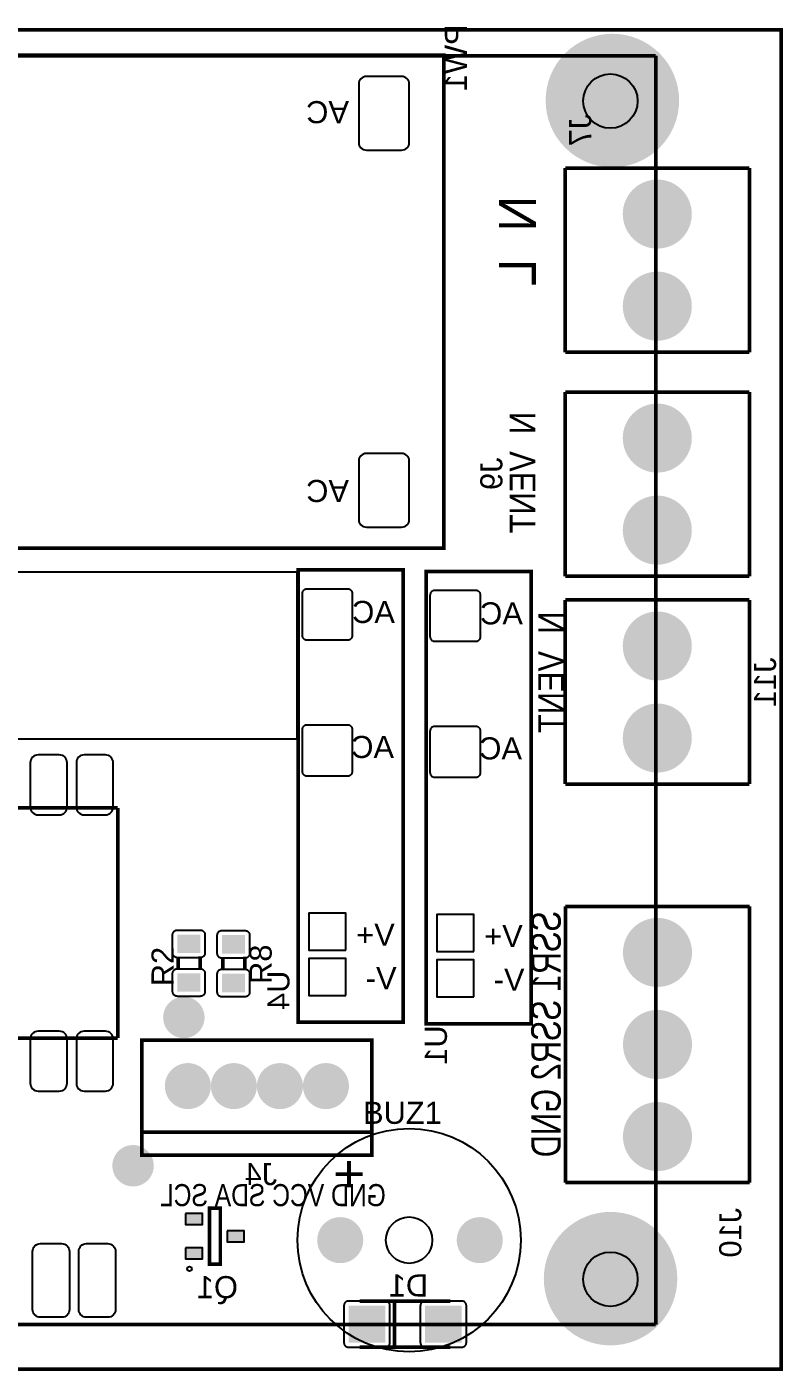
# Model space of a CAD drawing. Header units: inches. Extents: x -2.35 to 2.38, y -1.46 to 1.48.
# Drawn here: x 0.736 to 2.379, y -1.445 to 1.475 of the extents above; entities that cross this region are included whole.
import ezdxf

# ---------------------------------------------------------------- set-up
doc = ezdxf.new("R2010")
doc.units = ezdxf.units.IN
doc.layers.get('0').update_dxf_attribs({"linetype": 'CONTINUOUS'})

# ---------------------------------------------------------------- blocks, each defined once
blk = doc.blocks.new('RPAD')
blk.add_trace([(-0.5, -0.5), (-0.5, 0.5), (0.5, -0.5), (0.5, 0.5)])
blk = doc.blocks.new('EPAD')
at = {"const_width": 0.5}
blk.add_lwpolyline([(-0.25, 0, 1), (0.25, 0, 1)], format="xyb", close=True, dxfattribs=at)

msp = doc.modelspace()

# ---------------------------------------------------------------- linework, layer by layer
for points, const_width in [([(-2.350496, -1.440669), (2.374685, -1.440669), (2.374685, 1.46878), (-2.350496, 1.46878), (-2.350496, -1.440669)], 0.008), ([(-2.350496, -1.440669), (2.374685, -1.440669), (2.374685, 1.46878), (-2.350496, 1.46878), (-2.350496, -1.440669)], 0.008), ([(-2.350496, -1.440669), (2.374685, -1.440669), (2.374685, 1.46878), (-2.350496, 1.46878), (-2.350496, -1.440669)], 0.008), ([(2.101937, 1.412472), (-1.55948, 1.412472)], 0.008), ([(2.101937, 1.412472), (-1.55948, 1.412472)], 0.008), ([(2.101937, 1.412472), (-1.55948, 1.412472)], 0.008), ([(-0.421362, 0.342677), (1.64163, 0.342677), (1.64163, 1.413543), (-0.421362, 1.413543), (-0.421362, 0.342677)], 0.008), ([(-0.421362, 0.342677), (1.64163, 0.342677), (1.64163, 1.413543), (-0.421362, 1.413543), (-0.421362, 0.342677)], 0.008), ([(-0.421362, 0.342677), (1.64163, 0.342677), (1.64163, 1.413543), (-0.421362, 1.413543), (-0.421362, 0.342677)], 0.008), ([(2.101937, -1.343433), (2.101937, 1.412472)], 0.008), ([(2.101937, -1.343433), (2.101937, 1.412472)], 0.008), ([(2.101937, -1.343433), (2.101937, 1.412472)], 0.008), ([(2.305378, 1.168575), (1.905378, 1.168575)], 0.008), ([(1.905378, 0.768575), (1.905378, 1.168575)], 0.008), ([(2.305378, 1.168575), (1.905378, 1.168575)], 0.008), ([(1.905378, 0.768575), (1.905378, 1.168575)], 0.008), ([(2.305378, 1.168575), (1.905378, 1.168575)], 0.008), ([(1.905378, 0.768575), (1.905378, 1.168575)], 0.008), ([(2.305378, 0.768575), (2.305378, 1.168575)], 0.008), ([(2.305378, 0.768575), (2.305378, 1.168575)], 0.008), ([(2.305378, 0.768575), (2.305378, 1.168575)], 0.008), ([(2.305378, 0.768575), (1.905378, 0.768575)], 0.008), ([(2.305378, 0.768575), (1.905378, 0.768575)], 0.008), ([(2.305378, 0.768575), (1.905378, 0.768575)], 0.008), ([(2.305378, 0.682), (1.905378, 0.682)], 0.008), ([(1.905378, 0.282), (1.905378, 0.682)], 0.008), ([(2.305378, 0.682), (1.905378, 0.682)], 0.008), ([(1.905378, 0.282), (1.905378, 0.682)], 0.008), ([(2.305378, 0.682), (1.905378, 0.682)], 0.008), ([(1.905378, 0.282), (1.905378, 0.682)], 0.008), ([(2.305378, 0.282), (2.305378, 0.682)], 0.008), ([(2.305378, 0.282), (2.305378, 0.682)], 0.008), ([(2.305378, 0.282), (2.305378, 0.682)], 0.008), ([(1.324984, -0.687031), (1.55333, -0.687031), (1.55333, 0.295535), (1.324984, 0.295535), (1.324984, -0.687031)], 0.008), ([(1.324984, -0.687031), (1.55333, -0.687031), (1.55333, 0.295535), (1.324984, 0.295535), (1.324984, -0.687031)], 0.008), ([(1.324984, -0.687031), (1.55333, -0.687031), (1.55333, 0.295535), (1.324984, 0.295535), (1.324984, -0.687031)], 0.008), ([(1.602984, -0.690031), (1.83133, -0.690031), (1.83133, 0.292535), (1.602984, 0.292535), (1.602984, -0.690031)], 0.008), ([(1.602984, -0.690031), (1.83133, -0.690031), (1.83133, 0.292535), (1.602984, 0.292535), (1.602984, -0.690031)], 0.008), ([(1.602984, -0.690031), (1.83133, -0.690031), (1.83133, 0.292535), (1.602984, 0.292535), (1.602984, -0.690031)], 0.008), ([(2.305378, 0.282), (1.905378, 0.282)], 0.008), ([(2.305378, 0.282), (1.905378, 0.282)], 0.008), ([(2.305378, 0.282), (1.905378, 0.282)], 0.008), ([(2.305378, 0.230394), (1.905378, 0.230394)], 0.008), ([(1.905378, -0.169606), (1.905378, 0.230394)], 0.008), ([(2.305378, 0.230394), (1.905378, 0.230394)], 0.008), ([(1.905378, -0.169606), (1.905378, 0.230394)], 0.008), ([(2.305378, 0.230394), (1.905378, 0.230394)], 0.008), ([(1.905378, -0.169606), (1.905378, 0.230394)], 0.008), ([(2.305378, -0.169606), (2.305378, 0.230394)], 0.008), ([(2.305378, -0.169606), (2.305378, 0.230394)], 0.008), ([(2.305378, -0.169606), (2.305378, 0.230394)], 0.008), ([(2.305378, -0.169606), (1.905378, -0.169606)], 0.008), ([(2.305378, -0.169606), (1.905378, -0.169606)], 0.008), ([(2.305378, -0.169606), (1.905378, -0.169606)], 0.008), ([(-1.066638, -0.221378), (0.933362, -0.221378)], 0.008), ([(-1.066638, -0.221378), (0.933362, -0.221378)], 0.008), ([(-1.066638, -0.221378), (0.933362, -0.221378)], 0.008), ([(0.933362, -0.721378), (0.933362, -0.221378)], 0.008), ([(0.933362, -0.721378), (0.933362, -0.221378)], 0.008), ([(0.933362, -0.721378), (0.933362, -0.221378)], 0.008), ([(1.905802, -0.435183), (2.305802, -0.435183)], 0.008), ([(1.905802, -1.035183), (1.905802, -0.435183)], 0.008), ([(1.905802, -0.435183), (2.305802, -0.435183)], 0.008), ([(1.905802, -1.035183), (1.905802, -0.435183)], 0.008), ([(1.905802, -0.435183), (2.305802, -0.435183)], 0.008), ([(1.905802, -1.035183), (1.905802, -0.435183)], 0.008), ([(2.305802, -0.435183), (2.305802, -1.035183)], 0.008), ([(2.305802, -0.435183), (2.305802, -1.035183)], 0.008), ([(2.305802, -0.435183), (2.305802, -1.035183)], 0.008), ([(1.06459, -0.571606), (1.06459, -0.544606)], 0.008), ([(1.06459, -0.571606), (1.06459, -0.544606)], 0.008), ([(1.06459, -0.571606), (1.06459, -0.544606)], 0.008), ([(1.11259, -0.571606), (1.11259, -0.543606)], 0.008), ([(1.11259, -0.571606), (1.11259, -0.543606)], 0.008), ([(1.11259, -0.571606), (1.11259, -0.543606)], 0.008), ([(1.16159, -0.572606), (1.16159, -0.545606)], 0.008), ([(1.16159, -0.572606), (1.16159, -0.545606)], 0.008), ([(1.16159, -0.572606), (1.16159, -0.545606)], 0.008), ([(1.20959, -0.572606), (1.20959, -0.544606)], 0.008), ([(1.20959, -0.572606), (1.20959, -0.544606)], 0.008), ([(1.20959, -0.572606), (1.20959, -0.544606)], 0.008), ([(-1.066638, -0.721378), (0.933362, -0.721378)], 0.008), ([(-1.066638, -0.721378), (0.933362, -0.721378)], 0.008), ([(-1.066638, -0.721378), (0.933362, -0.721378)], 0.008), ([(0.98559, -0.975606), (1.48559, -0.975606), (1.48559, -0.725606), (0.98559, -0.725606), (0.98559, -0.975606)], 0.008), ([(0.98559, -0.975606), (1.48559, -0.975606), (1.48559, -0.725606), (0.98559, -0.725606), (0.98559, -0.975606)], 0.008), ([(0.98559, -0.975606), (1.48559, -0.975606), (1.48559, -0.725606), (0.98559, -0.725606), (0.98559, -0.975606)], 0.008), ([(0.98559, -0.925606), (1.48559, -0.925606)], 0.008), ([(0.98559, -0.925606), (1.48559, -0.925606)], 0.008), ([(0.98559, -0.925606), (1.48559, -0.925606)], 0.008), ([(1.905802, -1.035183), (2.305802, -1.035183)], 0.008), ([(1.905802, -1.035183), (2.305802, -1.035183)], 0.008), ([(1.905802, -1.035183), (2.305802, -1.035183)], 0.008), ([(1.132504, -1.090583), (1.156126, -1.090583), (1.156126, -1.21263), (1.132504, -1.21263), (1.132504, -1.090583)], 0.007874), ([(1.132504, -1.090583), (1.156126, -1.090583), (1.156126, -1.21263), (1.132504, -1.21263), (1.132504, -1.090583)], 0.007874), ([(1.132504, -1.090583), (1.156126, -1.090583), (1.156126, -1.21263), (1.132504, -1.21263), (1.132504, -1.090583)], 0.007874), ([(1.65559, -1.292606), (1.45859, -1.292606)], 0.008), ([(1.65559, -1.292606), (1.45859, -1.292606)], 0.008), ([(1.65559, -1.292606), (1.45859, -1.292606)], 0.008), ([(1.53459, -1.292606), (1.53459, -1.392606)], 0.008), ([(1.53459, -1.292606), (1.53459, -1.392606)], 0.008), ([(1.53459, -1.292606), (1.53459, -1.392606)], 0.008), ([(-1.050929, -1.343433), (2.101937, -1.343433)], 0.008), ([(-1.050929, -1.343433), (2.101937, -1.343433)], 0.008), ([(-1.050929, -1.343433), (2.101937, -1.343433)], 0.008), ([(1.45859, -1.392606), (1.65559, -1.392606)], 0.008), ([(1.45859, -1.392606), (1.65559, -1.392606)], 0.008), ([(1.45859, -1.392606), (1.65559, -1.392606)], 0.008)]:
    msp.add_lwpolyline(points, dxfattribs=dict(const_width=const_width))
for points in [[(1.473709, 1.207559), (1.549709, 1.207559), (1.553185, 1.207897), (1.556399, 1.20887), (1.55929, 1.210417), (1.561794, 1.212473), (1.563851, 1.214978), (1.565397, 1.217869), (1.56637, 1.221083), (1.566709, 1.224559), (1.566709, 1.350559), (1.56637, 1.354035), (1.565397, 1.357249), (1.563851, 1.36014), (1.561794, 1.362645), (1.55929, 1.364702), (1.556399, 1.366248), (1.553185, 1.367221), (1.549709, 1.367559), (1.473709, 1.367559), (1.470233, 1.367221), (1.467019, 1.366248), (1.464128, 1.364702), (1.461623, 1.362645), (1.459566, 1.36014), (1.45802, 1.357249), (1.457047, 1.354035), (1.456709, 1.350559), (1.456709, 1.224559), (1.457047, 1.221083), (1.45802, 1.217869), (1.459566, 1.214978), (1.461623, 1.212473), (1.464128, 1.210417), (1.467019, 1.20887), (1.470233, 1.207897), (1.473709, 1.207559)], [(1.473709, 0.388661), (1.549709, 0.388661), (1.553185, 0.389), (1.556399, 0.389973), (1.55929, 0.391519), (1.561794, 0.393576), (1.563851, 0.39608), (1.565397, 0.398971), (1.56637, 0.402185), (1.566709, 0.405661), (1.566709, 0.531661), (1.56637, 0.535137), (1.565397, 0.538352), (1.563851, 0.541243), (1.561794, 0.543747), (1.55929, 0.545804), (1.556399, 0.54735), (1.553185, 0.548323), (1.549709, 0.548661), (1.473709, 0.548661), (1.470233, 0.548323), (1.467019, 0.54735), (1.464128, 0.545804), (1.461623, 0.543747), (1.459566, 0.541243), (1.45802, 0.538352), (1.457047, 0.535137), (1.456709, 0.531661), (1.456709, 0.405661), (1.457047, 0.402185), (1.45802, 0.398971), (1.459566, 0.39608), (1.461623, 0.393576), (1.464128, 0.391519), (1.467019, 0.389973), (1.470233, 0.389), (1.473709, 0.388661)], [(1.44359, 0.153795), (1.44359, 0.243795), (1.44354, 0.244835), (1.443391, 0.24584), (1.443149, 0.246807), (1.442819, 0.247731), (1.442404, 0.248607), (1.441909, 0.249431), (1.44134, 0.250199), (1.4407, 0.250905), (1.439993, 0.251545), (1.439226, 0.252114), (1.438402, 0.252609), (1.437526, 0.253024), (1.436602, 0.253354), (1.435635, 0.253596), (1.43463, 0.253745), (1.43359, 0.253795), (1.34359, 0.253795), (1.342551, 0.253745), (1.341546, 0.253596), (1.340579, 0.253354), (1.339655, 0.253024), (1.338778, 0.252609), (1.337954, 0.252114), (1.337187, 0.251545), (1.336481, 0.250905), (1.335841, 0.250199), (1.335271, 0.249431), (1.334776, 0.248607), (1.334362, 0.247731), (1.334031, 0.246807), (1.333789, 0.24584), (1.333641, 0.244835), (1.33359, 0.243795), (1.33359, 0.153795), (1.333641, 0.152756), (1.333789, 0.151751), (1.334031, 0.150784), (1.334362, 0.14986), (1.334776, 0.148983), (1.335271, 0.148159), (1.335841, 0.147392), (1.336481, 0.146686), (1.337187, 0.146046), (1.337954, 0.145476), (1.338778, 0.144982), (1.339655, 0.144567), (1.340579, 0.144236), (1.341546, 0.143994), (1.342551, 0.143846), (1.34359, 0.143795), (1.43359, 0.143795), (1.43463, 0.143846), (1.435635, 0.143994), (1.436602, 0.144236), (1.437526, 0.144567), (1.438402, 0.144982), (1.439226, 0.145476), (1.439993, 0.146046), (1.4407, 0.146686), (1.44134, 0.147392), (1.441909, 0.148159), (1.442404, 0.148983), (1.442819, 0.14986), (1.443149, 0.150784), (1.443391, 0.151751), (1.44354, 0.152756), (1.44359, 0.153795)], [(1.72159, 0.150795), (1.72159, 0.240795), (1.72154, 0.241835), (1.721391, 0.24284), (1.721149, 0.243807), (1.720819, 0.244731), (1.720404, 0.245607), (1.719909, 0.246431), (1.71934, 0.247199), (1.7187, 0.247905), (1.717993, 0.248545), (1.717226, 0.249114), (1.716402, 0.249609), (1.715526, 0.250024), (1.714602, 0.250354), (1.713635, 0.250596), (1.71263, 0.250745), (1.71159, 0.250795), (1.62159, 0.250795), (1.620551, 0.250745), (1.619546, 0.250596), (1.618579, 0.250354), (1.617655, 0.250024), (1.616778, 0.249609), (1.615954, 0.249114), (1.615187, 0.248545), (1.614481, 0.247905), (1.613841, 0.247199), (1.613271, 0.246431), (1.612776, 0.245607), (1.612362, 0.244731), (1.612031, 0.243807), (1.611789, 0.24284), (1.611641, 0.241835), (1.61159, 0.240795), (1.61159, 0.150795), (1.611641, 0.149756), (1.611789, 0.148751), (1.612031, 0.147784), (1.612362, 0.14686), (1.612776, 0.145983), (1.613271, 0.145159), (1.613841, 0.144392), (1.614481, 0.143686), (1.615187, 0.143046), (1.615954, 0.142476), (1.616778, 0.141982), (1.617655, 0.141567), (1.618579, 0.141236), (1.619546, 0.140994), (1.620551, 0.140846), (1.62159, 0.140795), (1.71159, 0.140795), (1.71263, 0.140846), (1.713635, 0.140994), (1.714602, 0.141236), (1.715526, 0.141567), (1.716402, 0.141982), (1.717226, 0.142476), (1.717993, 0.143046), (1.7187, 0.143686), (1.71934, 0.144392), (1.719909, 0.145159), (1.720404, 0.145983), (1.720819, 0.14686), (1.721149, 0.147784), (1.721391, 0.148751), (1.72154, 0.149756), (1.72159, 0.150795)], [(1.44359, -0.14148), (1.44359, -0.05148), (1.44354, -0.050441), (1.443391, -0.049436), (1.443149, -0.048469), (1.442819, -0.047545), (1.442404, -0.046669), (1.441909, -0.045844), (1.44134, -0.045077), (1.4407, -0.044371), (1.439993, -0.043731), (1.439226, -0.043161), (1.438402, -0.042667), (1.437526, -0.042252), (1.436602, -0.041921), (1.435635, -0.041679), (1.43463, -0.041531), (1.43359, -0.04148), (1.34359, -0.04148), (1.342551, -0.041531), (1.341546, -0.041679), (1.340579, -0.041921), (1.339655, -0.042252), (1.338778, -0.042667), (1.337954, -0.043161), (1.337187, -0.043731), (1.336481, -0.044371), (1.335841, -0.045077), (1.335271, -0.045844), (1.334776, -0.046669), (1.334362, -0.047545), (1.334031, -0.048469), (1.333789, -0.049436), (1.333641, -0.050441), (1.33359, -0.05148), (1.33359, -0.14148), (1.333641, -0.14252), (1.333789, -0.143525), (1.334031, -0.144492), (1.334362, -0.145416), (1.334776, -0.146292), (1.335271, -0.147116), (1.335841, -0.147884), (1.336481, -0.14859), (1.337187, -0.14923), (1.337954, -0.149799), (1.338778, -0.150294), (1.339655, -0.150709), (1.340579, -0.151039), (1.341546, -0.151281), (1.342551, -0.15143), (1.34359, -0.15148), (1.43359, -0.15148), (1.43463, -0.15143), (1.435635, -0.151281), (1.436602, -0.151039), (1.437526, -0.150709), (1.438402, -0.150294), (1.439226, -0.149799), (1.439993, -0.14923), (1.4407, -0.14859), (1.44134, -0.147884), (1.441909, -0.147116), (1.442404, -0.146292), (1.442819, -0.145416), (1.443149, -0.144492), (1.443391, -0.143525), (1.44354, -0.14252), (1.44359, -0.14148)], [(1.72159, -0.14448), (1.72159, -0.05448), (1.72154, -0.053441), (1.721391, -0.052436), (1.721149, -0.051469), (1.720819, -0.050545), (1.720404, -0.049669), (1.719909, -0.048844), (1.71934, -0.048077), (1.7187, -0.047371), (1.717993, -0.046731), (1.717226, -0.046161), (1.716402, -0.045667), (1.715526, -0.045252), (1.714602, -0.044921), (1.713635, -0.044679), (1.71263, -0.044531), (1.71159, -0.04448), (1.62159, -0.04448), (1.620551, -0.044531), (1.619546, -0.044679), (1.618579, -0.044921), (1.617655, -0.045252), (1.616778, -0.045667), (1.615954, -0.046161), (1.615187, -0.046731), (1.614481, -0.047371), (1.613841, -0.048077), (1.613271, -0.048844), (1.612776, -0.049669), (1.612362, -0.050545), (1.612031, -0.051469), (1.611789, -0.052436), (1.611641, -0.053441), (1.61159, -0.05448), (1.61159, -0.14448), (1.611641, -0.14552), (1.611789, -0.146525), (1.612031, -0.147492), (1.612362, -0.148416), (1.612776, -0.149292), (1.613271, -0.150116), (1.613841, -0.150884), (1.614481, -0.15159), (1.615187, -0.15223), (1.615954, -0.152799), (1.616778, -0.153294), (1.617655, -0.153709), (1.618579, -0.154039), (1.619546, -0.154281), (1.620551, -0.15443), (1.62159, -0.15448), (1.71159, -0.15448), (1.71263, -0.15443), (1.713635, -0.154281), (1.714602, -0.154039), (1.715526, -0.153709), (1.716402, -0.153294), (1.717226, -0.152799), (1.717993, -0.15223), (1.7187, -0.15159), (1.71934, -0.150884), (1.719909, -0.150116), (1.720404, -0.149292), (1.720819, -0.148416), (1.721149, -0.147492), (1.721391, -0.146525), (1.72154, -0.14552), (1.72159, -0.14448)], [(0.760362, -0.236378), (0.806362, -0.236378), (0.809838, -0.23604), (0.813052, -0.235067), (0.815943, -0.23352), (0.818448, -0.231464), (0.820505, -0.228959), (0.822051, -0.226068), (0.823024, -0.222854), (0.823362, -0.219378), (0.823362, -0.123378), (0.823024, -0.119902), (0.822051, -0.116688), (0.820505, -0.113797), (0.818448, -0.111292), (0.815943, -0.109235), (0.813052, -0.107689), (0.809838, -0.106716), (0.806362, -0.106378), (0.760362, -0.106378), (0.756886, -0.106716), (0.753672, -0.107689), (0.750781, -0.109235), (0.748276, -0.111292), (0.74622, -0.113797), (0.744674, -0.116688), (0.7437, -0.119902), (0.743362, -0.123378), (0.743362, -0.219378), (0.7437, -0.222854), (0.744674, -0.226068), (0.74622, -0.228959), (0.748276, -0.231464), (0.750781, -0.23352), (0.753672, -0.235067), (0.756886, -0.23604), (0.760362, -0.236378)], [(0.860362, -0.236378), (0.906362, -0.236378), (0.909838, -0.23604), (0.913052, -0.235067), (0.915943, -0.23352), (0.918448, -0.231464), (0.920505, -0.228959), (0.922051, -0.226068), (0.923024, -0.222854), (0.923362, -0.219378), (0.923362, -0.123378), (0.923024, -0.119902), (0.922051, -0.116688), (0.920505, -0.113797), (0.918448, -0.111292), (0.915943, -0.109235), (0.913052, -0.107689), (0.909838, -0.106716), (0.906362, -0.106378), (0.860362, -0.106378), (0.856886, -0.106716), (0.853672, -0.107689), (0.850781, -0.109235), (0.848276, -0.111292), (0.84622, -0.113797), (0.844674, -0.116688), (0.8437, -0.119902), (0.843362, -0.123378), (0.843362, -0.219378), (0.8437, -0.222854), (0.844674, -0.226068), (0.84622, -0.228959), (0.848276, -0.231464), (0.850781, -0.23352), (0.853672, -0.235067), (0.856886, -0.23604), (0.860362, -0.236378)], [(1.42859, -0.530181), (1.42859, -0.450181), (1.34859, -0.450181), (1.34859, -0.530181), (1.42859, -0.530181)], [(1.70659, -0.533181), (1.70659, -0.453181), (1.62659, -0.453181), (1.62659, -0.533181), (1.70659, -0.533181)], [(1.05259, -0.536606), (1.05259, -0.496606), (1.052641, -0.495567), (1.052789, -0.494562), (1.053031, -0.493595), (1.053362, -0.492671), (1.053776, -0.491794), (1.054271, -0.49097), (1.054841, -0.490203), (1.055481, -0.489497), (1.056187, -0.488857), (1.056954, -0.488287), (1.057778, -0.487793), (1.058655, -0.487378), (1.059579, -0.487047), (1.060546, -0.486805), (1.061551, -0.486657), (1.06259, -0.486606), (1.11259, -0.486606), (1.11363, -0.486657), (1.114635, -0.486805), (1.115602, -0.487047), (1.116526, -0.487378), (1.117402, -0.487793), (1.118226, -0.488287), (1.118993, -0.488857), (1.1197, -0.489497), (1.12034, -0.490203), (1.120909, -0.49097), (1.121404, -0.491794), (1.121819, -0.492671), (1.122149, -0.493595), (1.122391, -0.494562), (1.12254, -0.495567), (1.12259, -0.496606), (1.12259, -0.536606), (1.12254, -0.537646), (1.122391, -0.538651), (1.122149, -0.539618), (1.121819, -0.540542), (1.121404, -0.541418), (1.120909, -0.542242), (1.12034, -0.54301), (1.1197, -0.543716), (1.118993, -0.544356), (1.118226, -0.544925), (1.117402, -0.54542), (1.116526, -0.545835), (1.115602, -0.546165), (1.114635, -0.546407), (1.11363, -0.546556), (1.11259, -0.546606), (1.06259, -0.546606), (1.061551, -0.546556), (1.060546, -0.546407), (1.059579, -0.546165), (1.058655, -0.545835), (1.057778, -0.54542), (1.056954, -0.544925), (1.056187, -0.544356), (1.055481, -0.543716), (1.054841, -0.54301), (1.054271, -0.542242), (1.053776, -0.541418), (1.053362, -0.540542), (1.053031, -0.539618), (1.052789, -0.538651), (1.052641, -0.537646), (1.05259, -0.536606)], [(1.14959, -0.537606), (1.14959, -0.497606), (1.149641, -0.496567), (1.149789, -0.495562), (1.150031, -0.494595), (1.150362, -0.493671), (1.150776, -0.492794), (1.151271, -0.49197), (1.151841, -0.491203), (1.152481, -0.490497), (1.153187, -0.489857), (1.153954, -0.489287), (1.154778, -0.488793), (1.155655, -0.488378), (1.156579, -0.488047), (1.157546, -0.487805), (1.158551, -0.487657), (1.15959, -0.487606), (1.20959, -0.487606), (1.21063, -0.487657), (1.211635, -0.487805), (1.212602, -0.488047), (1.213526, -0.488378), (1.214402, -0.488793), (1.215226, -0.489287), (1.215993, -0.489857), (1.2167, -0.490497), (1.21734, -0.491203), (1.217909, -0.49197), (1.218404, -0.492794), (1.218819, -0.493671), (1.219149, -0.494595), (1.219391, -0.495562), (1.21954, -0.496567), (1.21959, -0.497606), (1.21959, -0.537606), (1.21954, -0.538646), (1.219391, -0.539651), (1.219149, -0.540618), (1.218819, -0.541542), (1.218404, -0.542418), (1.217909, -0.543242), (1.21734, -0.54401), (1.2167, -0.544716), (1.215993, -0.545356), (1.215226, -0.545925), (1.214402, -0.54642), (1.213526, -0.546835), (1.212602, -0.547165), (1.211635, -0.547407), (1.21063, -0.547556), (1.20959, -0.547606), (1.15959, -0.547606), (1.158551, -0.547556), (1.157546, -0.547407), (1.156579, -0.547165), (1.155655, -0.546835), (1.154778, -0.54642), (1.153954, -0.545925), (1.153187, -0.545356), (1.152481, -0.544716), (1.151841, -0.54401), (1.151271, -0.543242), (1.150776, -0.542418), (1.150362, -0.541542), (1.150031, -0.540618), (1.149789, -0.539651), (1.149641, -0.538646), (1.14959, -0.537606)], [(1.42859, -0.628606), (1.42859, -0.548606), (1.34859, -0.548606), (1.34859, -0.628606), (1.42859, -0.628606)], [(1.70659, -0.631606), (1.70659, -0.551606), (1.62659, -0.551606), (1.62659, -0.631606), (1.70659, -0.631606)], [(1.05259, -0.620606), (1.05259, -0.580606), (1.052641, -0.579567), (1.052789, -0.578562), (1.053031, -0.577595), (1.053362, -0.576671), (1.053776, -0.575794), (1.054271, -0.57497), (1.054841, -0.574203), (1.055481, -0.573497), (1.056187, -0.572857), (1.056954, -0.572287), (1.057778, -0.571793), (1.058655, -0.571378), (1.059579, -0.571047), (1.060546, -0.570805), (1.061551, -0.570657), (1.06259, -0.570606), (1.11259, -0.570606), (1.11363, -0.570657), (1.114635, -0.570805), (1.115602, -0.571047), (1.116526, -0.571378), (1.117402, -0.571793), (1.118226, -0.572287), (1.118993, -0.572857), (1.1197, -0.573497), (1.12034, -0.574203), (1.120909, -0.57497), (1.121404, -0.575794), (1.121819, -0.576671), (1.122149, -0.577595), (1.122391, -0.578562), (1.12254, -0.579567), (1.12259, -0.580606), (1.12259, -0.620606), (1.12254, -0.621646), (1.122391, -0.622651), (1.122149, -0.623618), (1.121819, -0.624542), (1.121404, -0.625418), (1.120909, -0.626242), (1.12034, -0.62701), (1.1197, -0.627716), (1.118993, -0.628356), (1.118226, -0.628925), (1.117402, -0.62942), (1.116526, -0.629835), (1.115602, -0.630165), (1.114635, -0.630407), (1.11363, -0.630556), (1.11259, -0.630606), (1.06259, -0.630606), (1.061551, -0.630556), (1.060546, -0.630407), (1.059579, -0.630165), (1.058655, -0.629835), (1.057778, -0.62942), (1.056954, -0.628925), (1.056187, -0.628356), (1.055481, -0.627716), (1.054841, -0.62701), (1.054271, -0.626242), (1.053776, -0.625418), (1.053362, -0.624542), (1.053031, -0.623618), (1.052789, -0.622651), (1.052641, -0.621646), (1.05259, -0.620606)], [(1.14959, -0.621606), (1.14959, -0.581606), (1.149641, -0.580567), (1.149789, -0.579562), (1.150031, -0.578595), (1.150362, -0.577671), (1.150776, -0.576794), (1.151271, -0.57597), (1.151841, -0.575203), (1.152481, -0.574497), (1.153187, -0.573857), (1.153954, -0.573287), (1.154778, -0.572793), (1.155655, -0.572378), (1.156579, -0.572047), (1.157546, -0.571805), (1.158551, -0.571657), (1.15959, -0.571606), (1.20959, -0.571606), (1.21063, -0.571657), (1.211635, -0.571805), (1.212602, -0.572047), (1.213526, -0.572378), (1.214402, -0.572793), (1.215226, -0.573287), (1.215993, -0.573857), (1.2167, -0.574497), (1.21734, -0.575203), (1.217909, -0.57597), (1.218404, -0.576794), (1.218819, -0.577671), (1.219149, -0.578595), (1.219391, -0.579562), (1.21954, -0.580567), (1.21959, -0.581606), (1.21959, -0.621606), (1.21954, -0.622646), (1.219391, -0.623651), (1.219149, -0.624618), (1.218819, -0.625542), (1.218404, -0.626418), (1.217909, -0.627242), (1.21734, -0.62801), (1.2167, -0.628716), (1.215993, -0.629356), (1.215226, -0.629925), (1.214402, -0.63042), (1.213526, -0.630835), (1.212602, -0.631165), (1.211635, -0.631407), (1.21063, -0.631556), (1.20959, -0.631606), (1.15959, -0.631606), (1.158551, -0.631556), (1.157546, -0.631407), (1.156579, -0.631165), (1.155655, -0.630835), (1.154778, -0.63042), (1.153954, -0.629925), (1.153187, -0.629356), (1.152481, -0.628716), (1.151841, -0.62801), (1.151271, -0.627242), (1.150776, -0.626418), (1.150362, -0.625542), (1.150031, -0.624618), (1.149789, -0.623651), (1.149641, -0.622646), (1.14959, -0.621606)], [(0.806362, -0.706378), (0.760362, -0.706378), (0.756886, -0.706716), (0.753672, -0.707689), (0.750781, -0.709235), (0.748276, -0.711292), (0.74622, -0.713797), (0.744674, -0.716688), (0.7437, -0.719902), (0.743362, -0.723378), (0.743362, -0.819378), (0.7437, -0.822854), (0.744674, -0.826068), (0.74622, -0.828959), (0.748276, -0.831464), (0.750781, -0.83352), (0.753672, -0.835067), (0.756886, -0.83604), (0.760362, -0.836378), (0.806362, -0.836378), (0.809838, -0.83604), (0.813052, -0.835067), (0.815943, -0.83352), (0.818448, -0.831464), (0.820505, -0.828959), (0.822051, -0.826068), (0.823024, -0.822854), (0.823362, -0.819378), (0.823362, -0.723378), (0.823024, -0.719902), (0.822051, -0.716688), (0.820505, -0.713797), (0.818448, -0.711292), (0.815943, -0.709235), (0.813052, -0.707689), (0.809838, -0.706716), (0.806362, -0.706378)], [(0.906362, -0.706378), (0.860362, -0.706378), (0.856886, -0.706716), (0.853672, -0.707689), (0.850781, -0.709235), (0.848276, -0.711292), (0.84622, -0.713797), (0.844674, -0.716688), (0.8437, -0.719902), (0.843362, -0.723378), (0.843362, -0.819378), (0.8437, -0.822854), (0.844674, -0.826068), (0.84622, -0.828959), (0.848276, -0.831464), (0.850781, -0.83352), (0.853672, -0.835067), (0.856886, -0.83604), (0.860362, -0.836378), (0.906362, -0.836378), (0.909838, -0.83604), (0.913052, -0.835067), (0.915943, -0.83352), (0.918448, -0.831464), (0.920505, -0.828959), (0.922051, -0.826068), (0.923024, -0.822854), (0.923362, -0.819378), (0.923362, -0.723378), (0.923024, -0.719902), (0.922051, -0.716688), (0.920505, -0.713797), (0.918448, -0.711292), (0.915943, -0.709235), (0.913052, -0.707689), (0.909838, -0.706716), (0.906362, -0.706378)], [(1.080539, -1.102205), (1.080539, -1.126205), (1.117539, -1.126205), (1.117539, -1.102205), (1.080539, -1.102205)], [(0.811465, -1.327756), (0.765465, -1.327756), (0.761989, -1.327418), (0.758774, -1.326444), (0.755883, -1.324898), (0.753379, -1.322842), (0.751322, -1.320337), (0.749776, -1.317446), (0.748803, -1.314232), (0.748465, -1.310756), (0.748465, -1.184756), (0.748803, -1.18128), (0.749776, -1.178066), (0.751322, -1.175175), (0.753379, -1.17267), (0.755883, -1.170613), (0.758774, -1.169067), (0.761989, -1.168094), (0.765465, -1.167756), (0.811465, -1.167756), (0.814941, -1.168094), (0.818155, -1.169067), (0.821046, -1.170613), (0.82355, -1.17267), (0.825607, -1.175175), (0.827153, -1.178066), (0.828126, -1.18128), (0.828465, -1.184756), (0.828465, -1.310756), (0.828126, -1.314232), (0.827153, -1.317446), (0.825607, -1.320337), (0.82355, -1.322842), (0.821046, -1.324898), (0.818155, -1.326444), (0.814941, -1.327418), (0.811465, -1.327756)], [(0.911465, -1.327756), (0.865465, -1.327756), (0.861989, -1.327418), (0.858774, -1.326444), (0.855883, -1.324898), (0.853379, -1.322842), (0.851322, -1.320337), (0.849776, -1.317446), (0.848803, -1.314232), (0.848465, -1.310756), (0.848465, -1.184756), (0.848803, -1.18128), (0.849776, -1.178066), (0.851322, -1.175175), (0.853379, -1.17267), (0.855883, -1.170613), (0.858774, -1.169067), (0.861989, -1.168094), (0.865465, -1.167756), (0.911465, -1.167756), (0.914941, -1.168094), (0.918155, -1.169067), (0.921046, -1.170613), (0.92355, -1.17267), (0.925607, -1.175175), (0.927153, -1.178066), (0.928126, -1.18128), (0.928465, -1.184756), (0.928465, -1.310756), (0.928126, -1.314232), (0.927153, -1.317446), (0.925607, -1.320337), (0.92355, -1.322842), (0.921046, -1.324898), (0.918155, -1.326444), (0.914941, -1.327418), (0.911465, -1.327756)], [(1.17109, -1.139606), (1.17109, -1.163606), (1.20809, -1.163606), (1.20809, -1.139606), (1.17109, -1.139606)], [(1.080539, -1.177008), (1.080539, -1.201008), (1.117539, -1.201008), (1.117539, -1.177008), (1.080539, -1.177008)], [(1.51459, -1.292606), (1.43459, -1.292606), (1.433551, -1.292657), (1.432546, -1.292805), (1.431579, -1.293047), (1.430655, -1.293378), (1.429778, -1.293793), (1.428954, -1.294287), (1.428187, -1.294857), (1.427481, -1.295497), (1.426841, -1.296203), (1.426271, -1.29697), (1.425777, -1.297794), (1.425362, -1.298671), (1.425031, -1.299595), (1.424789, -1.300562), (1.424641, -1.301567), (1.42459, -1.302606), (1.42459, -1.382606), (1.424641, -1.383646), (1.424789, -1.384651), (1.425031, -1.385618), (1.425362, -1.386542), (1.425777, -1.387418), (1.426271, -1.388242), (1.426841, -1.389009), (1.427481, -1.389716), (1.428187, -1.390356), (1.428954, -1.390925), (1.429778, -1.39142), (1.430655, -1.391835), (1.431579, -1.392165), (1.432546, -1.392407), (1.433551, -1.392556), (1.43459, -1.392606), (1.51459, -1.392606), (1.51563, -1.392556), (1.516635, -1.392407), (1.517602, -1.392165), (1.518526, -1.391835), (1.519402, -1.39142), (1.520226, -1.390925), (1.520994, -1.390356), (1.5217, -1.389716), (1.52234, -1.389009), (1.522909, -1.388242), (1.523404, -1.387418), (1.523819, -1.386542), (1.524149, -1.385618), (1.524391, -1.384651), (1.52454, -1.383646), (1.52459, -1.382606), (1.52459, -1.302606), (1.52454, -1.301567), (1.524391, -1.300562), (1.524149, -1.299595), (1.523819, -1.298671), (1.523404, -1.297794), (1.522909, -1.29697), (1.52234, -1.296203), (1.5217, -1.295497), (1.520994, -1.294857), (1.520226, -1.294287), (1.519402, -1.293793), (1.518526, -1.293378), (1.517602, -1.293047), (1.516635, -1.292805), (1.51563, -1.292657), (1.51459, -1.292606)], [(1.68059, -1.292606), (1.60059, -1.292606), (1.599551, -1.292657), (1.598546, -1.292805), (1.597579, -1.293047), (1.596655, -1.293378), (1.595778, -1.293793), (1.594954, -1.294287), (1.594187, -1.294857), (1.593481, -1.295497), (1.592841, -1.296203), (1.592271, -1.29697), (1.591777, -1.297794), (1.591362, -1.298671), (1.591031, -1.299595), (1.590789, -1.300562), (1.590641, -1.301567), (1.59059, -1.302606), (1.59059, -1.382606), (1.590641, -1.383646), (1.590789, -1.384651), (1.591031, -1.385618), (1.591362, -1.386542), (1.591777, -1.387418), (1.592271, -1.388242), (1.592841, -1.389009), (1.593481, -1.389716), (1.594187, -1.390356), (1.594954, -1.390925), (1.595778, -1.39142), (1.596655, -1.391835), (1.597579, -1.392165), (1.598546, -1.392407), (1.599551, -1.392556), (1.60059, -1.392606), (1.68059, -1.392606), (1.68163, -1.392556), (1.682635, -1.392407), (1.683602, -1.392165), (1.684526, -1.391835), (1.685402, -1.39142), (1.686226, -1.390925), (1.686994, -1.390356), (1.6877, -1.389716), (1.68834, -1.389009), (1.688909, -1.388242), (1.689404, -1.387418), (1.689819, -1.386542), (1.690149, -1.385618), (1.690391, -1.384651), (1.69054, -1.383646), (1.69059, -1.382606), (1.69059, -1.302606), (1.69054, -1.301567), (1.690391, -1.300562), (1.690149, -1.299595), (1.689819, -1.298671), (1.689404, -1.297794), (1.688909, -1.29697), (1.68834, -1.296203), (1.6877, -1.295497), (1.686994, -1.294857), (1.686226, -1.294287), (1.685402, -1.293793), (1.684526, -1.293378), (1.683602, -1.293047), (1.682635, -1.292805), (1.68163, -1.292657), (1.68059, -1.292606)]]:
    msp.add_lwpolyline(points, close=True)
msp.add_lwpolyline([(0.352039, 0.291233), (1.32237, 0.291233), (1.32237, -0.072286), (0.352039, -0.072286), (0.352039, 0.291233)])
for centre, radius in [((2.003512, 1.314047), 0.059055), ((2.003512, 1.314047), 0.059055), ((2.003512, 1.314047), 0.059055), ((1.566196, -1.160183), 0.242565), ((1.566196, -1.160183), 0.242565), ((1.566196, -1.160183), 0.242565), ((1.566196, -1.160183), 0.050418), ((1.566196, -1.160183), 0.050418), ((1.566196, -1.160183), 0.050418), ((2.003512, -1.245008), 0.059055), ((2.003512, -1.245008), 0.059055), ((2.003512, -1.245008), 0.059055), ((1.089196, -1.222472), 0.004921), ((1.089196, -1.222472), 0.004921), ((1.089196, -1.222472), 0.004921)]:
    msp.add_circle(centre, radius)

# ---------------------------------------------------------------- block references
for name, p, xscale, yscale in [('EPAD', (2.007772, 1.315236), 0.29, 0.29), ('EPAD', (2.105378, 1.068575), 0.15, 0.15), ('EPAD', (2.105378, 0.868575), 0.15, 0.15), ('EPAD', (2.105378, 0.582), 0.15, 0.15), ('EPAD', (2.105378, 0.382), 0.15, 0.15), ('EPAD', (2.105378, 0.130394), 0.15, 0.15), ('EPAD', (2.105378, -0.069606), 0.15, 0.15), ('EPAD', (2.105802, -0.535183), 0.15, 0.15), ('EPAD', (1.07689, -0.676417), 0.09, 0.09), ('EPAD', (2.105802, -0.735183), 0.15, 0.15), ('EPAD', (1.08559, -0.825606), 0.1, 0.1), ('EPAD', (1.18559, -0.825606), 0.1, 0.1), ('EPAD', (1.28559, -0.825606), 0.1, 0.1), ('EPAD', (1.38559, -0.825606), 0.1, 0.1), ('EPAD', (2.105802, -0.935183), 0.15, 0.15), ('EPAD', (0.96659, -0.998606), 0.09, 0.09), ('EPAD', (2.003835, -1.243819), 0.29, 0.29), ('EPAD', (1.41659, -1.160183), 0.1, 0.1), ('EPAD', (1.71974, -1.160183), 0.1, 0.1), ('RPAD', (1.47459, -1.342606), 0.08, 0.08), ('RPAD', (1.64059, -1.342606), 0.08, 0.08)]:
    msp.add_blockref(name, p, dxfattribs=dict(xscale=xscale, yscale=yscale))
at = {"rotation": 90}
for p, xscale, yscale in [((1.08759, -0.516606), 0.04, 0.05), ((1.18459, -0.517606), 0.04, 0.05), ((1.08759, -0.600606), 0.04, 0.05), ((1.18459, -0.601606), 0.04, 0.05), ((1.099039, -1.114205), 0.024, 0.037), ((1.18959, -1.151606), 0.024, 0.037), ((1.099039, -1.189008), 0.024, 0.037)]:
    msp.add_blockref('RPAD', p, dxfattribs=dict(at, xscale=xscale, yscale=yscale))

# ---------------------------------------------------------------- texts
at = {"text_generation_flag": 2}
for s, height, width, p in [('PW1', 0.048, 1.041667, (1.691756, 1.480669)), ('PW1', 0.048, 1.041667, (1.691756, 1.480669)), ('PW1', 0.048, 1.041667, (1.691756, 1.480669)), ('J7', 0.048, 1.041667, (1.961804, 1.286291)), ('J7', 0.048, 1.041667, (1.961804, 1.286291)), ('J7', 0.048, 1.041667, (1.961804, 1.286291)), ('N  VENT', 0.056, 0.892857, (1.840661, 0.639071)), ('N  VENT', 0.056, 0.892857, (1.840661, 0.639071)), ('N  VENT', 0.056, 0.892857, (1.840661, 0.639071)), ('J9', 0.048, 1.041667, (1.76889, 0.539874)), ('J9', 0.048, 1.041667, (1.76889, 0.539874)), ('J9', 0.048, 1.041667, (1.76889, 0.539874)), ('N  VENT', 0.056, 0.892857, (1.902661, 0.205071)), ('N  VENT', 0.056, 0.892857, (1.902661, 0.205071)), ('N  VENT', 0.056, 0.892857, (1.902661, 0.205071)), ('J11', 0.048, 1.041667, (2.363378, 0.105394)), ('J11', 0.048, 1.041667, (2.363378, 0.105394)), ('J11', 0.048, 1.041667, (2.363378, 0.105394)), ('SSR1 SSR2 GND', 0.064, 0.78125, (1.895598, -0.44508)), ('SSR1 SSR2 GND', 0.064, 0.78125, (1.895598, -0.44508)), ('SSR1 SSR2 GND', 0.064, 0.78125, (1.895598, -0.44508)), ('U4', 0.048, 1.041667, (1.30633, -0.574748)), ('U4', 0.048, 1.041667, (1.30633, -0.574748)), ('U4', 0.048, 1.041667, (1.30633, -0.574748)), ('U1', 0.048, 1.041667, (1.64833, -0.693748)), ('U1', 0.048, 1.041667, (1.64833, -0.693748)), ('U1', 0.048, 1.041667, (1.64833, -0.693748)), ('J10', 0.048, 1.041667, (2.287802, -1.090183)), ('J10', 0.048, 1.041667, (2.287802, -1.090183)), ('J10', 0.048, 1.041667, (2.287802, -1.090183))]:
    msp.add_text(s, height=height, rotation=90, dxfattribs=dict(at, width=width)).set_placement(p)
at = {"width": 1.041667}
for s, rotation, p in [('AC', 180, (1.435622, 1.314008)), ('AC', 180, (1.435622, 1.314008)), ('AC', 180, (1.435622, 1.314008)), ('AC', 180, (1.435622, 0.491173)), ('AC', 180, (1.435622, 0.491173)), ('AC', 180, (1.435622, 0.491173)), ('R8', 90, (1.26759, -0.603606)), ('R8', 90, (1.26759, -0.603606)), ('R8', 90, (1.26759, -0.603606)), ('R2', 90, (1.05459, -0.608606)), ('R2', 90, (1.05459, -0.608606)), ('R2', 90, (1.05459, -0.608606))]:
    msp.add_text(s, height=0.048, rotation=rotation, dxfattribs=at).set_placement(p)
at = {"text_generation_flag": 2}
msp.add_text('N  L', height=0.08, rotation=90, dxfattribs=at).set_placement((1.841661, 1.108071))
msp.add_text('N  L', height=0.08, rotation=90, dxfattribs=at).set_placement((1.841661, 1.108071))
msp.add_text('N  L', height=0.08, rotation=90, dxfattribs=at).set_placement((1.841661, 1.108071))
for s, width, p in [('AC', 1.041667, (1.535441, 0.180299)), ('AC', 1.041667, (1.535441, 0.180299)), ('AC', 1.041667, (1.535441, 0.180299)), ('AC', 1.041667, (1.813441, 0.177299)), ('AC', 1.041667, (1.813441, 0.177299)), ('AC', 1.041667, (1.813441, 0.177299)), ('AC', 1.041667, (1.533567, -0.112976)), ('AC', 1.041667, (1.533567, -0.112976)), ('AC', 1.041667, (1.533567, -0.112976)), ('AC', 1.041667, (1.811567, -0.115976)), ('AC', 1.041667, (1.811567, -0.115976)), ('AC', 1.041667, (1.811567, -0.115976)), ('V+', 1.041667, (1.535063, -0.520677)), ('V+', 1.041667, (1.535063, -0.520677)), ('V+', 1.041667, (1.535063, -0.520677)), ('V+', 1.041667, (1.813063, -0.523677)), ('V+', 1.041667, (1.813063, -0.523677)), ('V+', 1.041667, (1.813063, -0.523677)), ('V-', 1.041667, (1.539, -0.615165)), ('V-', 1.041667, (1.539, -0.615165)), ('V-', 1.041667, (1.539, -0.615165)), ('V-', 1.041667, (1.817, -0.618165)), ('V-', 1.041667, (1.817, -0.618165)), ('V-', 1.041667, (1.817, -0.618165)), ('J4', 1.041667, (1.27959, -1.040606)), ('J4', 1.041667, (1.27959, -1.040606)), ('J4', 1.041667, (1.27959, -1.040606)), ('GND VCC SDA SCL', 0.833333, (1.51559, -1.086425)), ('GND VCC SDA SCL', 0.833333, (1.51559, -1.086425)), ('GND VCC SDA SCL', 0.833333, (1.51559, -1.086425)), ('Q1', 1.041667, (1.194315, -1.286315)), ('Q1', 1.041667, (1.194315, -1.286315)), ('Q1', 1.041667, (1.194315, -1.286315)), ('D1', 1.041667, (1.60759, -1.282606)), ('D1', 1.041667, (1.60759, -1.282606)), ('D1', 1.041667, (1.60759, -1.282606))]:
    msp.add_text(s, height=0.048, dxfattribs=dict(at, width=width)).set_placement(p)
for s, height, width, p in [('BUZ1', 0.048, 1.041667, (1.466196, -0.907617)), ('BUZ1', 0.048, 1.041667, (1.466196, -0.907617)), ('BUZ1', 0.048, 1.041667, (1.466196, -0.907617)), ('+', 0.08, 1.125, (1.400842, -1.055694)), ('+', 0.08, 1.125, (1.400842, -1.055694)), ('+', 0.08, 1.125, (1.400842, -1.055694))]:
    msp.add_text(s, height=height, dxfattribs=dict(width=width)).set_placement(p)

doc.saveas('drawing.dxf')
